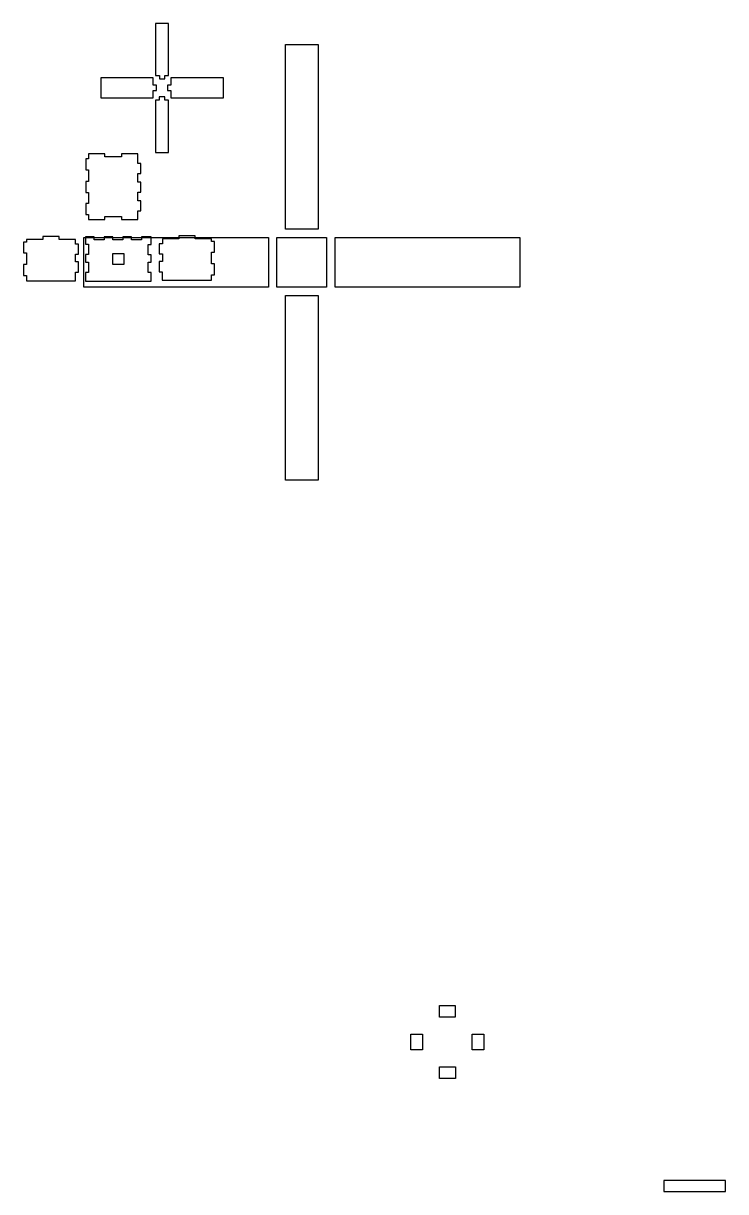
# Model space of a CAD drawing. Extents: x 21 to 649, y -790 to 256.
import ezdxf

# ---------------------------------------------------------------- set-up
doc = ezdxf.new("R2010")
doc.units = 0
doc.layers.add('Layer_1', color=7, linetype='CONTINUOUS')

msp = doc.modelspace()

# ---------------------------------------------------------------- linework, layer by layer
at = {"layer": 'Layer_1', "color": 7}
for points in [[(139.10042, 255.700594), (139.10042, 208.961324), (142.60047, 208.961324), (142.60047, 205.961514), (147.60016, 205.961514), (147.60016, 208.961324), (150.83924, 208.961324), (150.83924, 255.700594)], [(284.606944, 236.914038), (284.606944, 71.595564), (255.351464, 71.595564), (255.351464, 236.914038)], [(90.101234, 206.961764), (90.101234, 188.96182), (137.10095, 188.96182), (137.10095, 195.46168), (140.10128, 195.46168), (140.10128, 200.461904), (137.10095, 200.461904), (137.10095, 206.961764)], [(152.83905, 206.961754), (152.83905, 200.461894), (149.83923, 200.461894), (149.83923, 195.46168), (152.83905, 195.46168), (152.83905, 188.96182), (199.83929, 188.96182), (199.83929, 206.961754)], [(142.33966, 189.96159), (142.33966, 186.96177), (139.10058, 186.96177), (139.10058, 140.2225), (150.8394, 140.2225), (150.8394, 186.96177), (147.33935, 186.96177), (147.33935, 189.96159)], [(79.33052, 138.89335), (79.33052, 134.39181), (76.819046, 134.39181), (76.819046, 124.70869), (79.33052, 124.70869), (79.33052, 114.01735), (76.819046, 114.01735), (76.819046, 104.33319), (79.33052, 104.33319), (79.33052, 94.33225), (76.819046, 94.33225), (76.819046, 84.6486), (79.33052, 84.6486), (79.33052, 80.1481), (93.945131, 80.1481), (93.945131, 82.76241), (108.74423, 82.76241), (108.74423, 80.1481), (123.38675, 80.1481), (123.38675, 87.82773), (125.89667, 87.82773), (125.89667, 96.82873), (123.38675, 96.82873), (123.38675, 104.51922), (125.89667, 104.51922), (125.89667, 113.52074), (123.38675, 113.52074), (123.38675, 121.21071), (125.89667, 121.21071), (125.89667, 130.22049), (123.39501, 130.22049), (123.39501, 138.89335), (108.75043, 138.89335), (108.75043, 136.27904), (93.944615, 136.27904), (93.944615, 138.89335)], [(38.236424, 64.854483), (38.236424, 62.240172), (23.621814, 62.240172), (23.621814, 59.854787), (20.939807, 59.854787), (20.939807, 50.172693), (23.621814, 50.172693), (23.621814, 39.799683), (20.939807, 39.799683), (20.939807, 30.117573), (23.621814, 30.117573), (23.621814, 25.117372), (67.67287, 25.117372), (67.67287, 33.020251), (70.358497, 33.020251), (70.358497, 42.225375), (67.649616, 42.225375), (67.649616, 48.948995), (70.358497, 48.948995), (70.358497, 58.131378), (67.649616, 58.131378), (67.649616, 62.240172), (53.035522, 62.240172), (53.035522, 64.854483), (38.236424, 64.854483)], [(74.919519, 64.027329), (240.2326, 64.027329), (240.2326, 19.659129), (74.919519, 19.659129)], [(76.53299, 64.66758), (76.53299, 57.95895), (79.195359, 57.95895), (79.195359, 48.7962), (76.53299, 48.7962), (76.53299, 41.79611), (79.195359, 41.79611), (79.195359, 32.63388), (76.53299, 32.63388), (76.53299, 24.93099), (135.26946, 24.93099), (135.26946, 32.63388), (132.60709, 32.63388), (132.60709, 41.79663), (135.26946, 41.79663), (135.26946, 48.50526), (132.60709, 48.50526), (132.60709, 57.66801), (135.26946, 57.66801), (135.26946, 64.66758), (126.59815, 64.66758), (126.59815, 61.99436), (117.57855, 61.99436), (117.57855, 64.66758), (109.90046, 64.66758), (109.90046, 61.99436), (100.88086, 61.99436), (100.88086, 64.66758), (93.21104, 64.66758), (93.21104, 61.99436), (84.191436, 61.99436), (84.191436, 64.66758)], [(159.858975, 65.460646), (159.858975, 62.846338), (145.244363, 62.846338), (145.244363, 58.477612), (142.541684, 58.477612), (142.541684, 49.298327), (145.250565, 49.298327), (145.250565, 42.589693), (142.541684, 42.589693), (142.541684, 33.405757), (145.230928, 33.405757), (145.230928, 25.723532), (189.278885, 25.723532), (189.278885, 30.72376), (191.960889, 30.72376), (191.960889, 40.405846), (189.278885, 40.405846), (189.278885, 50.77834), (191.960889, 50.77834), (191.960889, 60.460953), (189.278885, 60.460953), (189.278885, 62.846338), (174.664788, 62.846338), (174.664788, 65.460646), (159.858975, 65.460646)], [(247.790748, 64.035012), (292.166653, 64.035012), (292.166653, 19.659107), (247.790748, 19.659107)], [(299.725833, 64.027313), (465.038914, 64.027313), (465.038914, 19.659114), (299.725833, 19.659114)], [(101.03263, 49.67951), (110.76982, 49.67951), (110.76982, 39.94232), (101.03263, 39.94232)], [(284.606944, 12.100176), (284.606944, -153.218298), (255.351464, -153.218298), (255.351464, 12.100176)], [(393.136819, -623.529789), (407.326625, -623.529789), (407.326625, -633.940066), (393.136819, -633.940066)], [(367.666526, -649.094551), (378.076803, -649.094551), (378.076803, -663.284356), (367.666526, -663.284356)], [(422.447017, -649.056718), (432.857295, -649.056718), (432.857295, -663.246523), (422.447017, -663.246523)], [(393.174576, -678.38211), (407.364381, -678.38211), (407.364381, -688.792387), (393.174576, -688.792387)], [(593.884724, -780.288189), (593.884724, -790.169059), (649.120671, -790.169059), (649.120671, -780.288189)]]:
    msp.add_lwpolyline(points, close=True, dxfattribs=at)

doc.saveas('drawing.dxf')
